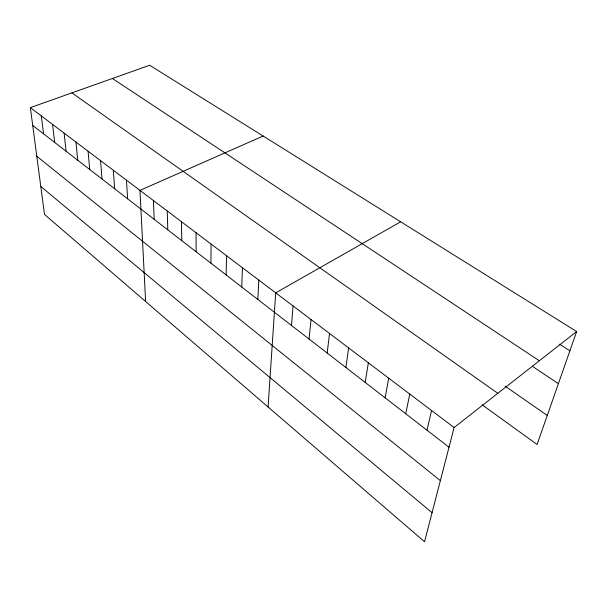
<?xml version="1.0" encoding="UTF-8"?>
<svg xmlns="http://www.w3.org/2000/svg" width="607" height="607" viewBox="0 0 607 607"><rect width="100%" height="100%" fill="white"/><g stroke="black" fill="none" stroke-linecap="round" stroke-linejoin="round"><path stroke-width="0.91" d="M210.925 263.188L211.077 244.067M226.115 274.933L226.532 255.729M241.745 287.012L242.436 267.74M257.838 299.448L258.817 280.108M268.089 406.993L275.699 292.847L400.673 221.805M291.466 325.443L293.09 305.981M309.054 339.032L311.027 319.517M327.188 353.046L329.525 333.486M345.891 367.508L348.623 347.902M365.194 382.425L368.343 362.789M385.126 397.828L388.715 378.169M405.719 413.746L409.778 394.072M427.002 430.196L431.562 410.514M576.65 331.551L454.112 427.533L424.543 541.74L44.493 214.408L30.35 107.629L149.648 65.26L576.65 331.551L537.104 444.491L482.034 404.717M263.127 136.029L139.959 190.378L145.634 301.52M559.578 344.192L569.912 350.8M112.401 78.485L539.35 360.77M532.377 366.287L558.402 383.685M505.153 386.151L547.264 415.476M71.899 92.871L497.816 393.306M30.35 107.629L454.112 427.533M32.71 125.444L449.013 447.215M36.792 156.242L440.363 480.623M40.79 186.455L432.07 512.687M41.329 115.914L43.56 133.836M52.581 124.412L54.683 142.433M64.114 133.115L66.08 151.242M75.943 142.053L77.764 160.271M88.083 151.211L89.745 169.535M100.542 160.62L102.044 179.035M113.334 170.271L114.662 188.785M126.468 180.188L127.614 198.8M153.419 200.538L154.178 219.332M167.244 210.97L167.79 229.848M181.447 221.699L181.774 240.66M196.053 232.724L196.144 251.768"/></g></svg>
